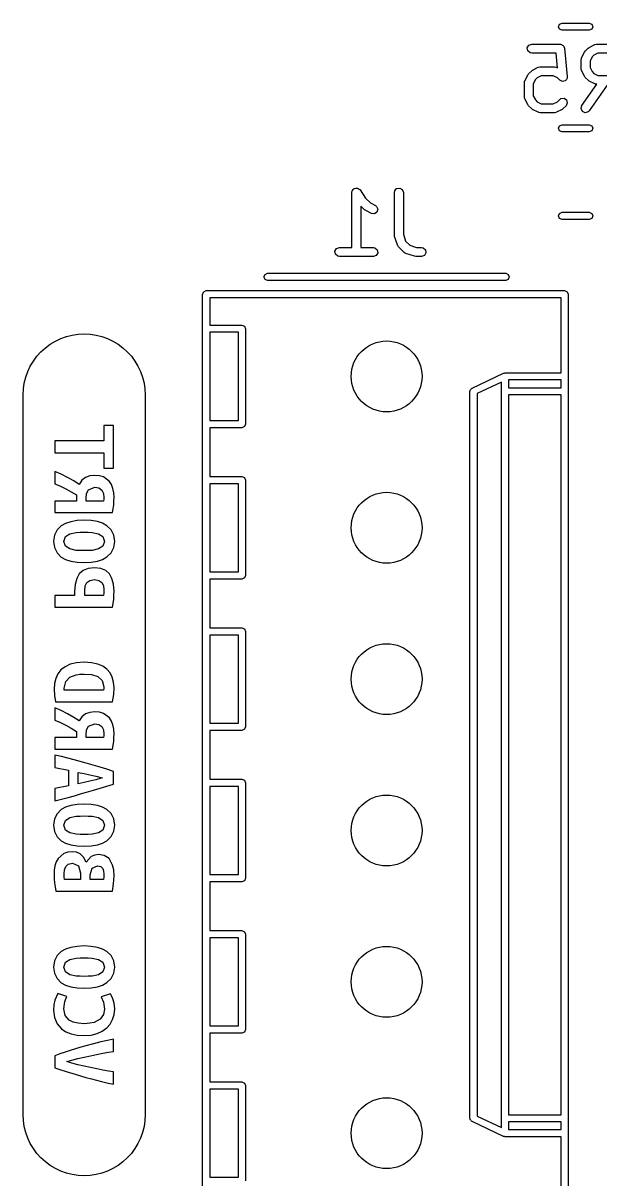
# Model space of a CAD drawing. Extents: x 84 to 124, y -233 to -38.
# Drawn here: x 85.97 to 95.66, y -125.87 to -106.48 of the extents above; entities that cross this region are included whole.
import ezdxf

# ---------------------------------------------------------------- set-up
doc = ezdxf.new("R2010")
doc.units = 0
doc.layers.add('BLACK', color=7, linetype='CONTINUOUS')

msp = doc.modelspace()

# ---------------------------------------------------------------- linework, layer by layer
at = {"layer": 'BLACK', "linetype": 'CONTINUOUS'}
for p, q in [((94.9805, -106.494), (95.0229, -106.476)), ((95.0229, -106.476), (95.4771, -106.476)), ((95.4771, -106.476), (95.5195, -106.494)), ((94.9629, -106.536), (94.9805, -106.494)), ((94.9805, -106.578), (94.9629, -106.536)), ((95.0229, -106.596), (94.9805, -106.578)), ((95.4771, -106.596), (95.0229, -106.596)), ((95.5195, -106.578), (95.4771, -106.596)), ((95.5195, -106.494), (95.5371, -106.536)), ((95.5371, -106.536), (95.5195, -106.578)), ((94.438, -106.891), (94.4637, -106.847)), ((94.4637, -106.847), (94.5119, -106.829)), ((94.5119, -106.829), (94.9881, -106.829)), ((94.9881, -106.829), (94.992, -106.83)), ((94.992, -106.83), (94.9937, -106.83)), ((94.9937, -106.83), (94.9965, -106.831)), ((94.9965, -106.831), (95.0137, -106.834)), ((95.0137, -106.834), (95.0259, -106.844)), ((95.0259, -106.844), (95.0405, -106.851)), ((95.0405, -106.851), (95.045, -106.86)), ((95.045, -106.86), (95.053, -106.867)), ((95.053, -106.867), (95.0558, -106.883)), ((95.4784, -106.885), (95.5736, -106.837)), ((95.5736, -106.837), (95.5986, -106.83)), ((95.5986, -106.83), (95.6029, -106.831)), ((95.6029, -106.831), (95.6071, -106.829)), ((95.6071, -106.829), (95.9881, -106.829)), ((94.447, -106.942), (94.438, -106.891)), ((94.4863, -106.975), (94.447, -106.942)), ((94.5119, -106.979), (94.4863, -106.975)), ((94.9202, -106.979), (94.5119, -106.979)), ((94.945, -107.228), (94.9202, -106.979)), ((95.0558, -106.883), (95.0627, -106.897)), ((95.0627, -106.897), (95.1103, -107.373)), ((95.3491, -107.066), (95.3496, -107.061)), ((95.3496, -107.061), (95.3972, -106.966)), ((95.3972, -106.966), (95.4106, -106.948)), ((95.4106, -106.948), (95.4113, -106.947)), ((95.4113, -106.947), (95.4589, -106.899)), ((95.4589, -106.899), (95.4772, -106.886)), ((95.4772, -106.886), (95.4784, -106.885)), ((95.5259, -107.044), (95.4917, -107.113)), ((95.5563, -107.014), (95.5259, -107.044)), ((95.6248, -106.979), (95.5563, -107.014)), ((95.9131, -106.979), (95.6248, -106.979)), ((94.526, -107.266), (94.6212, -107.218)), ((94.6212, -107.218), (94.6462, -107.211)), ((94.6462, -107.211), (94.6505, -107.212)), ((94.6505, -107.212), (94.6548, -107.21)), ((94.6548, -107.21), (94.8929, -107.21)), ((94.8929, -107.21), (94.9185, -107.215)), ((94.9185, -107.215), (94.9219, -107.218)), ((94.9219, -107.218), (94.9264, -107.218)), ((94.9264, -107.218), (94.945, -107.228)), ((95.3417, -107.095), (95.3462, -107.069)), ((95.3417, -107.238), (95.3417, -107.095)), ((95.3432, -107.242), (95.3417, -107.238)), ((95.3422, -107.246), (95.3432, -107.242)), ((95.3496, -107.271), (95.3422, -107.246)), ((95.3462, -107.069), (95.3491, -107.066)), ((95.4917, -107.113), (95.4917, -107.22)), ((95.4917, -107.22), (95.5259, -107.289)), ((94.3893, -107.476), (94.3938, -107.45)), ((94.3938, -107.45), (94.3967, -107.447)), ((94.3967, -107.447), (94.3972, -107.442)), ((94.3972, -107.442), (94.4448, -107.347)), ((94.4448, -107.347), (94.4582, -107.329)), ((94.4582, -107.329), (94.4589, -107.328)), ((94.4589, -107.328), (94.5065, -107.28)), ((94.5065, -107.28), (94.5249, -107.267)), ((94.5249, -107.267), (94.526, -107.266)), ((94.5735, -107.425), (94.5393, -107.494)), ((94.6039, -107.395), (94.5735, -107.425)), ((94.6725, -107.36), (94.6039, -107.395)), ((94.8752, -107.36), (94.6725, -107.36)), ((94.9437, -107.395), (94.8752, -107.36)), ((94.9827, -107.434), (94.9437, -107.395)), ((94.9831, -107.434), (94.9827, -107.434)), ((94.9833, -107.434), (94.9831, -107.434)), ((95.0064, -107.445), (94.9833, -107.434)), ((95.0292, -107.455), (95.0064, -107.445)), ((95.0544, -107.449), (95.0301, -107.455)), ((95.0787, -107.442), (95.0544, -107.449)), ((95.079, -107.442), (95.0787, -107.442)), ((95.0795, -107.441), (95.079, -107.442)), ((95.0937, -107.421), (95.0795, -107.441)), ((95.1082, -107.4), (95.0937, -107.421)), ((95.1084, -107.399), (95.1081, -107.399)), ((95.1081, -107.399), (95.1082, -107.4)), ((95.1103, -107.373), (95.1084, -107.399)), ((95.3972, -107.366), (95.3496, -107.271)), ((95.3984, -107.368), (95.3972, -107.366)), ((95.4113, -107.386), (95.3984, -107.368)), ((95.4589, -107.434), (95.4113, -107.386)), ((95.4604, -107.434), (95.4589, -107.434)), ((95.4784, -107.448), (95.4604, -107.434)), ((95.5736, -107.495), (95.4784, -107.448)), ((95.5259, -107.289), (95.5563, -107.319)), ((95.5563, -107.319), (95.6248, -107.353)), ((95.6248, -107.353), (95.9131, -107.353)), ((94.3893, -107.714), (94.3893, -107.476)), ((94.5393, -107.494), (94.5393, -107.696)), ((95.0297, -107.455), (95.0292, -107.455)), ((95.0301, -107.455), (95.0297, -107.455)), ((95.3552, -107.861), (95.6061, -107.503)), ((95.789, -107.503), (95.4781, -107.947)), ((95.5781, -107.496), (95.5736, -107.495)), ((95.5815, -107.499), (95.5781, -107.496)), ((95.6061, -107.503), (95.5815, -107.499)), ((94.3908, -107.718), (94.3893, -107.714)), ((94.3898, -107.722), (94.3908, -107.718)), ((94.3972, -107.747), (94.3898, -107.722)), ((94.4448, -107.843), (94.3972, -107.747)), ((94.5393, -107.696), (94.5735, -107.765)), ((94.5735, -107.765), (94.6039, -107.795)), ((94.6039, -107.795), (94.6725, -107.829)), ((94.6725, -107.829), (94.8752, -107.829)), ((94.8752, -107.829), (94.9437, -107.795)), ((94.9437, -107.795), (94.9827, -107.756)), ((94.9827, -107.756), (95.004, -107.741)), ((95.004, -107.741), (95.0551, -107.737)), ((95.0551, -107.737), (95.0972, -107.766)), ((95.1104, -107.816), (95.0887, -107.862)), ((95.0972, -107.766), (95.1104, -107.816)), ((94.446, -107.844), (94.4448, -107.843)), ((94.4589, -107.862), (94.446, -107.844)), ((94.5065, -107.91), (94.4589, -107.862)), ((94.508, -107.91), (94.5065, -107.91)), ((94.526, -107.924), (94.508, -107.91)), ((94.6212, -107.971), (94.526, -107.924)), ((94.6257, -107.972), (94.6212, -107.971)), ((94.6291, -107.975), (94.6257, -107.972)), ((94.6548, -107.979), (94.6291, -107.975)), ((94.8929, -107.979), (94.6548, -107.979)), ((94.8971, -107.978), (94.8929, -107.979)), ((94.9014, -107.979), (94.8971, -107.978)), ((94.9264, -107.971), (94.9014, -107.979)), ((95.0216, -107.924), (94.9264, -107.971)), ((95.0228, -107.923), (95.0216, -107.924)), ((95.0411, -107.91), (95.0228, -107.923)), ((95.0887, -107.862), (95.0411, -107.91)), ((95.342, -107.911), (95.3552, -107.861)), ((95.3636, -107.957), (95.342, -107.911)), ((95.4101, -107.979), (95.3636, -107.957)), ((95.4597, -107.966), (95.4101, -107.979)), ((95.4781, -107.947), (95.4597, -107.966)), ((94.9629, -108.241), (94.9805, -108.199)), ((94.9805, -108.199), (95.0229, -108.181)), ((95.0229, -108.181), (95.4771, -108.181)), ((95.4771, -108.181), (95.5195, -108.199)), ((95.5195, -108.199), (95.5371, -108.241)), ((94.9805, -108.283), (94.9629, -108.241)), ((95.0229, -108.301), (94.9805, -108.283)), ((95.4771, -108.301), (95.0229, -108.301)), ((95.5195, -108.283), (95.4771, -108.301)), ((95.5371, -108.241), (95.5195, -108.283)), ((91.492, -109.317), (91.4966, -109.292)), ((91.492, -110.242), (91.492, -109.317)), ((91.4966, -109.292), (91.4993, -109.288)), ((91.4993, -109.288), (91.4998, -109.284)), ((91.4998, -109.284), (91.5156, -109.269)), ((91.5156, -109.269), (91.5295, -109.252)), ((91.5295, -109.252), (91.5338, -109.252)), ((91.5338, -109.252), (91.5369, -109.249)), ((91.5369, -109.249), (91.5586, -109.247)), ((91.5586, -109.247), (91.5801, -109.244)), ((91.5801, -109.244), (91.5838, -109.246)), ((91.5838, -109.246), (91.5881, -109.245)), ((91.5881, -109.245), (91.6056, -109.258)), ((91.6056, -109.258), (91.6245, -109.269)), ((91.6245, -109.269), (91.626, -109.273)), ((91.626, -109.273), (91.6295, -109.276)), ((91.6295, -109.276), (91.7206, -109.412)), ((92.2063, -109.317), (92.2109, -109.292)), ((92.2063, -110.032), (92.2063, -109.317)), ((92.2109, -109.292), (92.2438, -109.252)), ((92.2438, -109.252), (92.2944, -109.244)), ((92.2944, -109.244), (92.3388, -109.269)), ((92.3388, -109.269), (92.3563, -109.317)), ((92.3563, -109.317), (92.3563, -110.019)), ((91.7045, -109.609), (91.642, -109.546)), ((91.642, -109.546), (91.642, -110.242)), ((91.7206, -109.412), (91.8019, -109.494)), ((91.8019, -109.494), (91.8863, -109.536)), ((91.8863, -109.536), (91.9072, -109.552)), ((91.9072, -109.552), (91.9276, -109.599)), ((91.706, -109.609), (91.7045, -109.609)), ((91.724, -109.623), (91.706, -109.609)), ((91.8192, -109.67), (91.724, -109.623)), ((91.8702, -109.676), (91.8192, -109.67)), ((91.913, -109.648), (91.8702, -109.676)), ((91.9276, -109.599), (91.913, -109.648)), ((94.9629, -109.711), (94.9805, -109.669)), ((94.9805, -109.753), (94.9629, -109.711)), ((94.9805, -109.669), (95.0229, -109.651)), ((95.0229, -109.771), (94.9805, -109.753)), ((95.0229, -109.651), (95.4771, -109.651)), ((95.4771, -109.771), (95.0229, -109.771)), ((95.4771, -109.651), (95.5195, -109.669)), ((95.5195, -109.753), (95.4771, -109.771)), ((95.5195, -109.669), (95.5371, -109.711)), ((95.5371, -109.711), (95.5195, -109.753)), ((92.2069, -110.033), (92.2063, -110.032)), ((92.2102, -110.055), (92.2069, -110.033)), ((92.2578, -110.198), (92.2102, -110.055)), ((92.3563, -110.019), (92.3945, -110.134)), ((92.3945, -110.134), (92.4647, -110.204)), ((91.2075, -110.304), (91.2331, -110.26)), ((91.2164, -110.355), (91.2075, -110.304)), ((91.2557, -110.388), (91.2164, -110.355)), ((91.2331, -110.26), (91.2813, -110.242)), ((91.2813, -110.242), (91.492, -110.242)), ((91.642, -110.242), (91.8528, -110.242)), ((91.8528, -110.242), (91.8784, -110.247)), ((91.8784, -110.247), (91.9177, -110.28)), ((91.9266, -110.33), (91.901, -110.375)), ((91.9177, -110.28), (91.9266, -110.33)), ((92.2606, -110.202), (92.2578, -110.198)), ((92.261, -110.206), (92.2606, -110.202)), ((92.2759, -110.228), (92.261, -110.206)), ((92.3712, -110.323), (92.2759, -110.228)), ((92.3752, -110.325), (92.3712, -110.323)), ((92.3776, -110.329), (92.3752, -110.325)), ((92.4005, -110.341), (92.3776, -110.329)), ((92.5433, -110.389), (92.4005, -110.341)), ((92.4647, -110.204), (92.5792, -110.242)), ((92.5792, -110.242), (92.6623, -110.242)), ((92.6623, -110.242), (92.6879, -110.247)), ((92.6879, -110.247), (92.7272, -110.28)), ((92.7361, -110.33), (92.7105, -110.375)), ((92.7272, -110.28), (92.7361, -110.33)), ((91.2813, -110.392), (91.2557, -110.388)), ((91.8528, -110.392), (91.2813, -110.392)), ((91.901, -110.375), (91.8528, -110.392)), ((92.545, -110.388), (92.5433, -110.389)), ((92.567, -110.392), (92.545, -110.388)), ((92.6623, -110.392), (92.567, -110.392)), ((92.7105, -110.375), (92.6623, -110.392)), ((90.015, -110.735), (90.0326, -110.693)), ((90.0326, -110.777), (90.015, -110.735)), ((90.0326, -110.693), (90.075, -110.675)), ((90.075, -110.675), (94.075, -110.675)), ((94.075, -110.675), (94.1174, -110.693)), ((94.1174, -110.693), (94.135, -110.735)), ((94.135, -110.735), (94.1174, -110.777)), ((90.075, -110.795), (90.0326, -110.777)), ((94.075, -110.795), (90.075, -110.795)), ((94.1174, -110.777), (94.075, -110.795)), ((88.985, -111.025), (89.0026, -110.983)), ((88.985, -126.485), (88.985, -111.025)), ((89.0026, -110.983), (89.045, -110.965)), ((89.045, -110.965), (95.065, -110.965)), ((95.005, -111.085), (89.105, -111.085)), ((89.105, -111.085), (89.105, -111.545)), ((95.005, -112.345), (95.005, -111.085)), ((95.065, -110.965), (95.1074, -110.983)), ((95.1074, -110.983), (95.125, -111.025)), ((95.125, -111.025), (95.125, -126.485)), ((86.6973, -111.735), (86.795, -111.711)), ((86.795, -111.711), (86.8945, -111.696)), ((86.8945, -111.696), (86.995, -111.691)), ((86.995, -111.691), (87.0955, -111.696)), ((87.0955, -111.696), (87.195, -111.711)), ((87.195, -111.711), (87.2927, -111.735)), ((89.105, -111.545), (89.645, -111.545)), ((89.105, -111.665), (89.105, -113.145)), ((89.585, -111.665), (89.105, -111.665)), ((89.585, -113.145), (89.585, -111.665)), ((89.645, -111.545), (89.6874, -111.563)), ((89.6874, -111.563), (89.705, -111.605)), ((89.705, -111.605), (89.705, -113.205)), ((86.3445, -111.924), (86.4253, -111.864)), ((86.4253, -111.864), (86.5116, -111.812)), ((86.5116, -111.812), (86.6026, -111.769)), ((86.6026, -111.769), (86.6973, -111.735)), ((87.2927, -111.735), (87.3874, -111.769)), ((87.3874, -111.769), (87.4784, -111.812)), ((87.4784, -111.812), (87.5647, -111.864)), ((87.5647, -111.864), (87.6455, -111.924)), ((86.1424, -112.147), (86.2024, -112.066)), ((86.2024, -112.066), (86.2699, -111.991)), ((86.2699, -111.991), (86.3445, -111.924)), ((87.6455, -111.924), (87.7201, -111.991)), ((87.7201, -111.991), (87.7876, -112.066)), ((87.7876, -112.066), (87.8476, -112.147)), ((86.0477, -112.324), (86.0907, -112.233)), ((86.0907, -112.233), (86.1424, -112.147)), ((87.8476, -112.147), (87.8993, -112.233)), ((87.8993, -112.233), (87.9423, -112.324)), ((85.9893, -112.516), (86.0138, -112.419)), ((86.0138, -112.419), (86.0477, -112.324)), ((87.9423, -112.324), (87.9762, -112.419)), ((87.9762, -112.419), (88.0007, -112.516)), ((93.5094, -112.601), (94.0394, -112.351)), ((94.0394, -112.351), (94.0527, -112.35)), ((94.0527, -112.35), (94.065, -112.345)), ((94.065, -112.345), (95.005, -112.345)), ((94.125, -112.465), (94.125, -112.595)), ((95.005, -112.465), (94.125, -112.465)), ((95.005, -112.595), (95.005, -112.465)), ((85.9696, -112.716), (85.9745, -112.616)), ((85.9745, -112.616), (85.9893, -112.516)), ((88.0007, -112.516), (88.0155, -112.616)), ((88.0155, -112.616), (88.0204, -112.716)), ((93.475, -112.655), (93.479, -112.645)), ((93.475, -124.855), (93.475, -112.655)), ((93.4785, -112.635), (93.4875, -112.625)), ((93.479, -112.645), (93.4785, -112.635)), ((93.4875, -112.625), (93.4926, -112.613)), ((93.4926, -112.613), (93.5023, -112.609)), ((93.5023, -112.609), (93.5094, -112.601)), ((94.005, -112.5), (93.595, -112.693)), ((94.005, -125.01), (94.005, -112.5)), ((94.125, -112.595), (95.005, -112.595)), ((85.9696, -124.794), (85.9696, -112.716)), ((88.0204, -112.716), (88.0204, -124.794)), ((93.595, -112.693), (93.595, -124.817)), ((94.125, -112.715), (94.125, -124.795)), ((95.005, -112.715), (94.125, -112.715)), ((95.005, -124.795), (95.005, -112.715)), ((87.4855, -113.229), (87.3236, -113.229)), ((87.3236, -113.229), (87.3236, -113.488)), ((87.4855, -113.943), (87.4855, -113.229)), ((89.105, -113.145), (89.585, -113.145)), ((89.645, -113.265), (89.105, -113.265)), ((89.105, -113.265), (89.105, -114.085)), ((89.6874, -113.247), (89.645, -113.265)), ((89.705, -113.205), (89.6874, -113.247)), ((86.5029, -113.488), (86.5029, -113.685)), ((87.3236, -113.488), (86.5029, -113.488)), ((86.5029, -113.685), (87.3236, -113.685)), ((87.3236, -113.685), (87.3236, -113.943)), ((86.6069, -114.046), (86.5029, -114)), ((86.5029, -114), (86.5029, -114.205)), ((87.3236, -113.943), (87.4855, -113.943)), ((86.5029, -114.205), (86.5963, -114.245)), ((86.7164, -114.1), (86.6069, -114.046)), ((86.8212, -114.159), (86.7164, -114.1)), ((86.9124, -114.216), (86.8212, -114.159)), ((86.9573, -114.147), (86.9124, -114.216)), ((87.0188, -114.1), (86.9573, -114.147)), ((87.0926, -114.074), (87.0188, -114.1)), ((87.1744, -114.066), (87.0926, -114.074)), ((87.2516, -114.072), (87.1744, -114.066)), ((87.3181, -114.092), (87.2516, -114.072)), ((87.4189, -114.167), (87.3181, -114.092)), ((87.4534, -114.221), (87.4189, -114.167)), ((87.4776, -114.285), (87.4534, -114.221)), ((89.105, -114.085), (89.645, -114.085)), ((89.105, -114.205), (89.105, -115.685)), ((89.585, -114.205), (89.105, -114.205)), ((89.585, -115.685), (89.585, -114.205)), ((89.645, -114.085), (89.6874, -114.103)), ((89.6874, -114.103), (89.705, -114.145)), ((89.705, -114.145), (89.705, -115.745)), ((86.5963, -114.245), (86.6862, -114.29)), ((86.6862, -114.29), (86.7749, -114.34)), ((86.7749, -114.34), (86.8648, -114.394)), ((86.8648, -114.394), (86.8648, -114.496)), ((87.0267, -114.453), (87.0365, -114.367)), ((87.0365, -114.367), (87.0656, -114.308)), ((87.0656, -114.308), (87.176, -114.264)), ((87.176, -114.264), (87.2434, -114.276)), ((87.2434, -114.276), (87.2903, -114.312)), ((87.2903, -114.312), (87.3177, -114.367)), ((87.3177, -114.367), (87.3268, -114.437)), ((87.4919, -114.357), (87.4776, -114.285)), ((87.4967, -114.437), (87.4919, -114.357)), ((86.8648, -114.496), (86.5029, -114.496)), ((86.5029, -114.496), (86.5029, -114.691)), ((87.0267, -114.496), (87.0267, -114.453)), ((87.322, -114.496), (87.0267, -114.496)), ((87.326, -114.464), (87.322, -114.496)), ((87.3268, -114.437), (87.326, -114.464)), ((87.4832, -114.628), (87.4911, -114.559)), ((87.4911, -114.559), (87.4951, -114.493)), ((87.4951, -114.493), (87.4967, -114.437)), ((86.5029, -114.691), (87.4712, -114.691)), ((86.995, -114.82), (86.8758, -114.825)), ((87.1142, -114.825), (86.995, -114.82)), ((87.4712, -114.691), (87.4832, -114.628)), ((86.5397, -114.982), (86.4966, -115.068)), ((86.6116, -114.912), (86.5397, -114.982)), ((86.6841, -114.871), (86.6116, -114.912)), ((86.7722, -114.843), (86.6841, -114.871)), ((86.8758, -114.825), (86.7722, -114.843)), ((87.2178, -114.842), (87.1142, -114.825)), ((87.3059, -114.87), (87.2178, -114.842)), ((87.3784, -114.91), (87.3059, -114.87)), ((87.4503, -114.98), (87.3784, -114.91)), ((87.4934, -115.067), (87.4503, -114.98)), ((86.4966, -115.068), (86.4822, -115.172)), ((86.4822, -115.172), (86.4966, -115.278)), ((86.6521, -115.174), (86.6791, -115.093)), ((86.6791, -115.255), (86.6521, -115.174)), ((86.6791, -115.093), (86.7529, -115.046)), ((86.7529, -115.046), (86.8616, -115.024)), ((86.8616, -115.024), (86.9259, -115.019)), ((86.9259, -115.019), (86.995, -115.018)), ((86.995, -115.018), (87.0643, -115.019)), ((87.0643, -115.019), (87.1291, -115.024)), ((87.1291, -115.024), (87.2379, -115.046)), ((87.2379, -115.046), (87.3109, -115.093)), ((87.3109, -115.093), (87.3379, -115.174)), ((87.3379, -115.174), (87.3109, -115.255)), ((87.5078, -115.174), (87.4934, -115.067)), ((87.4934, -115.277), (87.5078, -115.174)), ((86.4966, -115.278), (86.5397, -115.366)), ((86.5397, -115.366), (86.6116, -115.436)), ((86.7521, -115.301), (86.6791, -115.255)), ((86.8609, -115.324), (86.7521, -115.301)), ((86.9257, -115.328), (86.8609, -115.324)), ((86.995, -115.329), (86.9257, -115.328)), ((87.0641, -115.328), (86.995, -115.329)), ((87.1283, -115.324), (87.0641, -115.328)), ((87.2371, -115.301), (87.1283, -115.324)), ((87.3109, -115.255), (87.2371, -115.301)), ((87.3784, -115.434), (87.4503, -115.363)), ((87.4503, -115.363), (87.4934, -115.277)), ((86.6116, -115.436), (86.6841, -115.476)), ((86.6841, -115.476), (86.7722, -115.505)), ((86.7722, -115.505), (86.8758, -115.522)), ((86.8758, -115.522), (86.995, -115.528)), ((86.995, -115.528), (87.1142, -115.522)), ((87.1142, -115.522), (87.2178, -115.504)), ((87.2178, -115.504), (87.3059, -115.475)), ((87.3059, -115.475), (87.3784, -115.434)), ((86.9132, -115.719), (86.8696, -115.798)), ((86.9765, -115.661), (86.9132, -115.719)), ((87.0614, -115.626), (86.9765, -115.661)), ((87.168, -115.615), (87.0614, -115.626)), ((87.2736, -115.626), (87.168, -115.615)), ((87.3575, -115.661), (87.2736, -115.626)), ((87.4197, -115.718), (87.3575, -115.661)), ((87.4624, -115.796), (87.4197, -115.718)), ((89.105, -115.685), (89.585, -115.685)), ((89.6874, -115.787), (89.645, -115.805)), ((89.705, -115.745), (89.6874, -115.787)), ((86.8434, -115.896), (86.8347, -116.013)), ((86.8696, -115.798), (86.8434, -115.896)), ((87.0045, -116.004), (87.0139, -115.922)), ((87.0139, -115.922), (87.0418, -115.863)), ((87.0418, -115.863), (87.0924, -115.827)), ((87.0924, -115.827), (87.1696, -115.815)), ((87.1696, -115.815), (87.2428, -115.827)), ((87.2428, -115.827), (87.2911, -115.862)), ((87.2911, -115.862), (87.3179, -115.916)), ((87.3179, -115.916), (87.3268, -115.986)), ((87.4881, -115.893), (87.4624, -115.796)), ((87.4967, -116.009), (87.4881, -115.893)), ((89.645, -115.805), (89.105, -115.805)), ((89.105, -115.805), (89.105, -116.625)), ((86.8347, -116.083), (86.5029, -116.083)), ((86.5029, -116.083), (86.5029, -116.278)), ((86.8347, -116.013), (86.8347, -116.083)), ((87.0045, -116.083), (87.0045, -116.004)), ((87.322, -116.083), (87.0045, -116.083)), ((87.326, -116.035), (87.322, -116.083)), ((87.3268, -115.986), (87.326, -116.035)), ((87.4839, -116.214), (87.4911, -116.142)), ((87.4911, -116.142), (87.4951, -116.071)), ((87.4951, -116.071), (87.4967, -116.009)), ((86.5029, -116.278), (87.4728, -116.278)), ((87.4728, -116.278), (87.4839, -116.214)), ((89.105, -116.625), (89.645, -116.625)), ((89.105, -116.745), (89.105, -118.225)), ((89.585, -116.745), (89.105, -116.745)), ((89.585, -118.225), (89.585, -116.745)), ((89.645, -116.625), (89.6874, -116.643)), ((89.6874, -116.643), (89.705, -116.685)), ((89.705, -116.685), (89.705, -118.285)), ((86.6061, -117.329), (86.5539, -117.396)), ((86.6753, -117.276), (86.6061, -117.329)), ((86.7624, -117.235), (86.6753, -117.276)), ((86.8686, -117.209), (86.7624, -117.235)), ((86.995, -117.201), (86.8686, -117.209)), ((87.1186, -117.209), (86.995, -117.201)), ((87.2228, -117.232), (87.1186, -117.209)), ((87.3089, -117.269), (87.2228, -117.232)), ((87.3784, -117.318), (87.3089, -117.269)), ((87.4314, -117.38), (87.3784, -117.318)), ((86.518, -117.473), (86.4971, -117.561)), ((86.5539, -117.396), (86.518, -117.473)), ((86.66, -117.636), (86.6854, -117.524)), ((86.6854, -117.524), (86.7553, -117.451)), ((86.7553, -117.451), (86.8609, -117.411)), ((86.8609, -117.411), (86.925, -117.402)), ((86.925, -117.402), (86.995, -117.399)), ((86.995, -117.399), (87.1188, -117.409)), ((87.1188, -117.409), (87.2252, -117.442)), ((87.2252, -117.442), (87.299, -117.507)), ((87.299, -117.507), (87.3268, -117.614)), ((87.4681, -117.454), (87.4314, -117.38)), ((87.4895, -117.538), (87.4681, -117.454)), ((86.4971, -117.561), (86.4902, -117.656)), ((86.4902, -117.656), (86.4957, -117.759)), ((86.66, -117.653), (86.66, -117.636)), ((86.6616, -117.671), (86.66, -117.653)), ((87.322, -117.671), (86.6616, -117.671)), ((87.326, -117.642), (87.322, -117.671)), ((87.3268, -117.614), (87.326, -117.642)), ((87.4967, -117.631), (87.4895, -117.538)), ((87.4919, -117.741), (87.4967, -117.631)), ((86.4957, -117.759), (86.514, -117.866)), ((86.514, -117.866), (87.4728, -117.866)), ((87.4728, -117.866), (87.4919, -117.741)), ((86.6069, -118.014), (86.5029, -117.969)), ((86.5029, -117.969), (86.5029, -118.174)), ((86.7164, -118.069), (86.6069, -118.014)), ((86.8212, -118.128), (86.7164, -118.069)), ((86.9573, -118.116), (86.9124, -118.185)), ((87.0188, -118.069), (86.9573, -118.116)), ((87.0926, -118.043), (87.0188, -118.069)), ((87.1744, -118.034), (87.0926, -118.043)), ((87.2516, -118.041), (87.1744, -118.034)), ((87.3181, -118.06), (87.2516, -118.041)), ((87.4189, -118.136), (87.3181, -118.06)), ((86.5029, -118.174), (86.5963, -118.213)), ((86.5963, -118.213), (86.6862, -118.259)), ((86.6862, -118.259), (86.7749, -118.309)), ((86.7749, -118.309), (86.8648, -118.363)), ((86.9124, -118.185), (86.8212, -118.128)), ((87.0365, -118.336), (87.0656, -118.277)), ((87.0656, -118.277), (87.176, -118.233)), ((87.176, -118.233), (87.2434, -118.245)), ((87.2434, -118.245), (87.2903, -118.28)), ((87.2903, -118.28), (87.3177, -118.336)), ((87.4534, -118.19), (87.4189, -118.136)), ((87.4776, -118.253), (87.4534, -118.19)), ((87.4919, -118.326), (87.4776, -118.253)), ((89.105, -118.225), (89.585, -118.225)), ((89.705, -118.285), (89.6874, -118.327)), ((86.8648, -118.464), (86.5029, -118.464)), ((86.5029, -118.464), (86.5029, -118.66)), ((86.8648, -118.363), (86.8648, -118.464)), ((87.0267, -118.422), (87.0365, -118.336)), ((87.0267, -118.464), (87.0267, -118.422)), ((87.322, -118.464), (87.0267, -118.464)), ((87.3177, -118.336), (87.3268, -118.406)), ((87.326, -118.433), (87.322, -118.464)), ((87.3268, -118.406), (87.326, -118.433)), ((87.4911, -118.528), (87.4951, -118.461)), ((87.4967, -118.406), (87.4919, -118.326)), ((87.4951, -118.461), (87.4967, -118.406)), ((89.645, -118.345), (89.105, -118.345)), ((89.105, -118.345), (89.105, -119.165)), ((89.6874, -118.327), (89.645, -118.345)), ((86.5029, -118.66), (87.4712, -118.66)), ((87.4712, -118.66), (87.4832, -118.597)), ((87.4832, -118.597), (87.4911, -118.528)), ((86.6143, -118.786), (86.5029, -118.76)), ((86.5029, -118.76), (86.5029, -118.969)), ((86.7225, -118.812), (86.6143, -118.786)), ((86.8274, -118.839), (86.7225, -118.812)), ((86.9291, -118.866), (86.8274, -118.839)), ((87.0275, -118.894), (86.9291, -118.866)), ((87.147, -118.928), (87.0275, -118.894)), ((86.5029, -118.969), (86.7299, -119.015)), ((86.7299, -119.015), (86.7299, -119.277)), ((86.8918, -119.241), (86.8918, -119.049)), ((86.8918, -119.049), (86.9934, -119.068)), ((86.9934, -119.068), (87.091, -119.089)), ((87.2631, -118.963), (87.147, -118.928)), ((87.376, -118.998), (87.2631, -118.963)), ((87.4855, -119.033), (87.376, -118.998)), ((87.4855, -119.246), (87.4855, -119.033)), ((86.7299, -119.277), (86.5029, -119.322)), ((86.9934, -119.221), (86.8918, -119.241)), ((87.091, -119.199), (86.9934, -119.221)), ((87.091, -119.089), (87.1895, -119.115)), ((87.1895, -119.173), (87.091, -119.199)), ((87.1895, -119.115), (87.295, -119.144)), ((87.295, -119.144), (87.1895, -119.173)), ((87.2651, -119.313), (87.3768, -119.279)), ((87.3768, -119.279), (87.4855, -119.246)), ((89.105, -119.165), (89.645, -119.165)), ((89.645, -119.165), (89.6874, -119.183)), ((89.6874, -119.183), (89.705, -119.225)), ((89.705, -119.225), (89.705, -120.825)), ((86.5029, -119.322), (86.5029, -119.525)), ((86.617, -119.497), (86.727, -119.469)), ((86.727, -119.469), (86.8329, -119.441)), ((86.8329, -119.441), (86.9347, -119.412)), ((86.9347, -119.412), (87.0323, -119.384)), ((87.0323, -119.384), (87.1502, -119.348)), ((87.1502, -119.348), (87.2651, -119.313)), ((89.105, -119.285), (89.105, -120.765)), ((89.585, -119.285), (89.105, -119.285)), ((89.585, -120.765), (89.585, -119.285)), ((86.5029, -119.525), (86.617, -119.497)), ((86.6841, -119.634), (86.6116, -119.674)), ((86.7722, -119.605), (86.6841, -119.634)), ((86.8758, -119.588), (86.7722, -119.605)), ((86.995, -119.582), (86.8758, -119.588)), ((87.1142, -119.588), (86.995, -119.582)), ((87.2178, -119.605), (87.1142, -119.588)), ((87.3059, -119.633), (87.2178, -119.605)), ((87.3784, -119.673), (87.3059, -119.633)), ((86.4966, -119.831), (86.4822, -119.935)), ((86.5397, -119.744), (86.4966, -119.831)), ((86.6116, -119.674), (86.5397, -119.744)), ((86.6521, -119.936), (86.6791, -119.856)), ((86.6791, -119.856), (86.7529, -119.808)), ((86.7529, -119.808), (86.8616, -119.786)), ((86.8616, -119.786), (86.9259, -119.782)), ((86.9259, -119.782), (86.995, -119.781)), ((86.995, -119.781), (87.0643, -119.782)), ((87.0643, -119.782), (87.1291, -119.786)), ((87.1291, -119.786), (87.2379, -119.808)), ((87.2379, -119.808), (87.3109, -119.855)), ((87.3109, -119.855), (87.3379, -119.936)), ((87.4503, -119.742), (87.3784, -119.673)), ((87.4934, -119.83), (87.4503, -119.742)), ((87.5078, -119.936), (87.4934, -119.83)), ((86.4822, -119.935), (86.4966, -120.041)), ((86.4966, -120.041), (86.5397, -120.129)), ((86.6791, -120.017), (86.6521, -119.936)), ((86.7521, -120.064), (86.6791, -120.017)), ((87.3109, -120.017), (87.2371, -120.064)), ((87.3379, -119.936), (87.3109, -120.017)), ((87.4503, -120.126), (87.4934, -120.039)), ((87.4934, -120.039), (87.5078, -119.936)), ((86.5397, -120.129), (86.6116, -120.199)), ((86.6116, -120.199), (86.6841, -120.239)), ((86.6841, -120.239), (86.7722, -120.267)), ((86.8609, -120.086), (86.7521, -120.064)), ((86.9257, -120.09), (86.8609, -120.086)), ((86.995, -120.092), (86.9257, -120.09)), ((87.0641, -120.09), (86.995, -120.092)), ((87.1283, -120.086), (87.0641, -120.09)), ((87.2371, -120.064), (87.1283, -120.086)), ((87.2178, -120.267), (87.3059, -120.237)), ((87.3059, -120.237), (87.3784, -120.196)), ((87.3784, -120.196), (87.4503, -120.126)), ((86.6513, -120.412), (86.5561, -120.494)), ((86.7182, -120.39), (86.6513, -120.412)), ((86.7997, -120.382), (86.7182, -120.39)), ((86.7722, -120.267), (86.8758, -120.284)), ((86.8664, -120.391), (86.7997, -120.382)), ((86.9299, -120.418), (86.8664, -120.391)), ((86.8758, -120.284), (86.995, -120.29)), ((86.9855, -120.47), (86.9299, -120.418)), ((86.995, -120.29), (87.1142, -120.284)), ((87.172, -120.437), (87.1141, -120.462)), ((87.1142, -120.284), (87.2178, -120.267)), ((87.2379, -120.428), (87.172, -120.437)), ((87.33, -120.443), (87.2379, -120.428)), ((87.4133, -120.496), (87.33, -120.443)), ((86.5053, -120.616), (86.4939, -120.69)), ((86.5255, -120.55), (86.5053, -120.616)), ((86.5561, -120.494), (86.5255, -120.55)), ((86.6656, -120.687), (86.6862, -120.631)), ((86.6862, -120.631), (86.7291, -120.59)), ((86.7291, -120.59), (86.7997, -120.574)), ((86.7997, -120.574), (86.9021, -120.62)), ((86.9021, -120.62), (86.9331, -120.741)), ((87.0283, -120.554), (86.9855, -120.47)), ((87.1141, -120.462), (87.0283, -120.554)), ((87.1276, -120.657), (87.2172, -120.619)), ((87.2172, -120.619), (87.2736, -120.63)), ((87.2736, -120.63), (87.3069, -120.66)), ((87.4736, -120.606), (87.4133, -120.496)), ((87.4909, -120.686), (87.4736, -120.606)), ((86.4939, -120.69), (86.4902, -120.768)), ((86.4902, -120.768), (86.492, -120.834)), ((86.66, -120.752), (86.6656, -120.687)), ((86.6616, -120.8), (86.66, -120.752)), ((86.6664, -120.846), (86.6616, -120.8)), ((86.9331, -120.741), (86.9331, -120.846)), ((87.095, -120.77), (87.1276, -120.657)), ((87.095, -120.846), (87.095, -120.77)), ((87.3069, -120.66), (87.3228, -120.704)), ((87.3252, -120.803), (87.3204, -120.846)), ((87.3228, -120.704), (87.3268, -120.757)), ((87.3268, -120.757), (87.3252, -120.803)), ((87.4895, -120.919), (87.4967, -120.787)), ((87.4967, -120.787), (87.4909, -120.686)), ((89.105, -120.765), (89.585, -120.765)), ((89.705, -120.825), (89.6874, -120.867)), ((86.492, -120.834), (86.4973, -120.903)), ((86.4973, -120.903), (86.5062, -120.972)), ((86.5062, -120.972), (86.5187, -121.041)), ((86.9331, -120.846), (86.6664, -120.846)), ((87.3204, -120.846), (87.095, -120.846)), ((87.4728, -121.041), (87.4895, -120.919)), ((89.645, -120.885), (89.105, -120.885)), ((89.105, -120.885), (89.105, -121.705)), ((89.6874, -120.867), (89.645, -120.885)), ((86.5187, -121.041), (87.4728, -121.041)), ((89.105, -121.705), (89.645, -121.705)), ((89.645, -121.705), (89.6874, -121.723)), ((89.6874, -121.723), (89.705, -121.765)), ((89.705, -121.765), (89.705, -123.365)), ((86.7722, -121.986), (86.6841, -122.015)), ((86.8758, -121.969), (86.7722, -121.986)), ((86.995, -121.963), (86.8758, -121.969)), ((87.1142, -121.969), (86.995, -121.963)), ((87.2178, -121.986), (87.1142, -121.969)), ((87.3059, -122.014), (87.2178, -121.986)), ((89.105, -121.825), (89.105, -123.305)), ((89.585, -121.825), (89.105, -121.825)), ((89.585, -123.305), (89.585, -121.825)), ((86.5397, -122.125), (86.4966, -122.212)), ((86.6116, -122.055), (86.5397, -122.125)), ((86.6841, -122.015), (86.6116, -122.055)), ((86.6791, -122.237), (86.7529, -122.19)), ((86.7529, -122.19), (86.8616, -122.167)), ((86.8616, -122.167), (86.9259, -122.163)), ((86.9259, -122.163), (86.995, -122.162)), ((86.995, -122.162), (87.0643, -122.163)), ((87.0643, -122.163), (87.1291, -122.167)), ((87.1291, -122.167), (87.2379, -122.19)), ((87.2379, -122.19), (87.3109, -122.236)), ((87.3784, -122.054), (87.3059, -122.014)), ((87.4503, -122.123), (87.3784, -122.054)), ((87.4934, -122.211), (87.4503, -122.123)), ((86.4966, -122.212), (86.4822, -122.316)), ((86.4822, -122.316), (86.4966, -122.422)), ((86.6521, -122.317), (86.6791, -122.237)), ((86.6791, -122.398), (86.6521, -122.317)), ((87.3109, -122.236), (87.3379, -122.317)), ((87.3379, -122.317), (87.3109, -122.398)), ((87.5078, -122.317), (87.4934, -122.211)), ((87.4934, -122.42), (87.5078, -122.317)), ((86.4966, -122.422), (86.5397, -122.51)), ((86.5397, -122.51), (86.6116, -122.58)), ((86.7521, -122.445), (86.6791, -122.398)), ((86.8609, -122.467), (86.7521, -122.445)), ((86.9257, -122.472), (86.8609, -122.467)), ((86.995, -122.473), (86.9257, -122.472)), ((87.0641, -122.472), (86.995, -122.473)), ((87.1283, -122.467), (87.0641, -122.472)), ((87.2371, -122.445), (87.1283, -122.467)), ((87.3109, -122.398), (87.2371, -122.445)), ((87.3059, -122.619), (87.3784, -122.578)), ((87.3784, -122.578), (87.4503, -122.507)), ((87.4503, -122.507), (87.4934, -122.42)), ((86.5505, -122.763), (86.5037, -122.875)), ((86.7045, -122.813), (86.5505, -122.763)), ((86.6116, -122.58), (86.6841, -122.62)), ((86.6841, -122.62), (86.7722, -122.649)), ((86.7722, -122.649), (86.8758, -122.666)), ((86.8758, -122.666), (86.995, -122.671)), ((86.995, -122.671), (87.1142, -122.666)), ((87.1142, -122.666), (87.2178, -122.648)), ((87.2178, -122.648), (87.3059, -122.619)), ((87.4363, -122.765), (87.2807, -122.816)), ((87.4554, -122.798), (87.4363, -122.765)), ((86.4876, -122.951), (86.4822, -123.038)), ((86.5037, -122.875), (86.4876, -122.951)), ((86.6521, -123.019), (86.6696, -122.893)), ((86.6696, -122.893), (86.7045, -122.813)), ((87.2807, -122.816), (87.3212, -122.904)), ((87.3212, -122.904), (87.3379, -123.022)), ((87.4792, -122.851), (87.4554, -122.798)), ((87.499, -122.925), (87.4792, -122.851)), ((87.5078, -123.019), (87.499, -122.925)), ((86.4822, -123.038), (86.4971, -123.166)), ((86.6745, -123.132), (86.6521, -123.019)), ((86.7418, -123.209), (86.6745, -123.132)), ((87.3212, -123.112), (87.2657, -123.19)), ((87.3379, -123.022), (87.3212, -123.112)), ((87.4736, -123.198), (87.4992, -123.112)), ((87.4992, -123.112), (87.5078, -123.019)), ((86.4971, -123.166), (86.5415, -123.272)), ((86.5415, -123.272), (86.6156, -123.356)), ((86.8103, -123.241), (86.7418, -123.209)), ((86.8963, -123.26), (86.8103, -123.241)), ((86.9998, -123.267), (86.8963, -123.26)), ((87.0887, -123.261), (86.9998, -123.267)), ((87.1617, -123.245), (87.0887, -123.261)), ((87.2657, -123.19), (87.1617, -123.245)), ((87.3004, -123.392), (87.3736, -123.339)), ((87.3736, -123.339), (87.4316, -123.274)), ((87.4316, -123.274), (87.4736, -123.198)), ((89.105, -123.305), (89.585, -123.305)), ((86.6156, -123.356), (86.6893, -123.403)), ((86.6893, -123.403), (86.7771, -123.438)), ((86.7771, -123.438), (86.879, -123.458)), ((86.879, -123.458), (86.995, -123.465)), ((86.995, -123.465), (87.1105, -123.457)), ((87.1105, -123.457), (87.2125, -123.432)), ((87.2125, -123.432), (87.3004, -123.392)), ((87.3847, -123.548), (87.2728, -123.574)), ((87.4855, -123.527), (87.3847, -123.548)), ((87.4855, -123.732), (87.4855, -123.527)), ((89.645, -123.425), (89.105, -123.425)), ((89.105, -123.425), (89.105, -124.245)), ((89.6874, -123.407), (89.645, -123.425)), ((89.705, -123.365), (89.6874, -123.407)), ((86.7624, -123.716), (86.674, -123.745)), ((86.8513, -123.688), (86.7624, -123.716)), ((86.9392, -123.662), (86.8513, -123.688)), ((87.026, -123.637), (86.9392, -123.662)), ((87.1524, -123.604), (87.026, -123.637)), ((87.2728, -123.574), (87.1524, -123.604)), ((87.403, -123.746), (87.4855, -123.732)), ((86.5875, -123.774), (86.5029, -123.805)), ((86.5029, -123.805), (86.5029, -124.006)), ((86.674, -123.745), (86.5875, -123.774)), ((86.7029, -123.903), (86.7896, -123.878)), ((86.7908, -123.929), (86.7029, -123.903)), ((86.7896, -123.878), (86.8878, -123.852)), ((86.8894, -123.955), (86.7908, -123.929)), ((86.8878, -123.852), (86.9926, -123.828)), ((86.9926, -123.828), (87.099, -123.805)), ((87.099, -123.805), (87.2047, -123.783)), ((87.2047, -123.783), (87.3077, -123.764)), ((87.3077, -123.764), (87.403, -123.746)), ((86.5029, -124.006), (86.6196, -124.046)), ((86.6196, -124.046), (86.7505, -124.087)), ((86.7505, -124.087), (86.8425, -124.115)), ((86.8425, -124.115), (86.9343, -124.142)), ((86.9942, -123.98), (86.8894, -123.955)), ((87.1006, -124.004), (86.9942, -123.98)), ((87.2061, -124.026), (87.1006, -124.004)), ((87.3085, -124.046), (87.2061, -124.026)), ((87.4032, -124.063), (87.3085, -124.046)), ((87.4855, -124.075), (87.4032, -124.063)), ((87.4855, -124.281), (87.4855, -124.075)), ((86.9343, -124.142), (87.026, -124.168)), ((87.026, -124.168), (87.1158, -124.193)), ((87.1158, -124.193), (87.2023, -124.216)), ((87.2023, -124.216), (87.2855, -124.237)), ((87.2855, -124.237), (87.3966, -124.263)), ((87.3966, -124.263), (87.4855, -124.281)), ((89.105, -124.245), (89.645, -124.245)), ((89.645, -124.245), (89.6874, -124.263)), ((89.6874, -124.263), (89.705, -124.305)), ((89.705, -124.305), (89.705, -125.905)), ((89.105, -124.365), (89.105, -125.845)), ((89.585, -124.365), (89.105, -124.365)), ((89.585, -125.845), (89.585, -124.365)), ((85.9745, -124.894), (85.9696, -124.794)), ((85.9893, -124.994), (85.9745, -124.894)), ((88.0155, -124.894), (88.0007, -124.994)), ((88.0204, -124.794), (88.0155, -124.894)), ((93.479, -124.865), (93.475, -124.855)), ((93.4785, -124.875), (93.479, -124.865)), ((93.4875, -124.885), (93.4785, -124.875)), ((93.4926, -124.897), (93.4875, -124.885)), ((93.5023, -124.901), (93.4926, -124.897)), ((93.5094, -124.909), (93.5023, -124.901)), ((93.595, -124.817), (94.005, -125.01)), ((94.125, -124.795), (95.005, -124.795)), ((86.0138, -125.091), (85.9893, -124.994)), ((86.0477, -125.186), (86.0138, -125.091)), ((87.9762, -125.091), (87.9423, -125.186)), ((88.0007, -124.994), (87.9762, -125.091)), ((94.0394, -125.159), (93.5094, -124.909)), ((94.125, -124.915), (94.125, -125.045)), ((95.005, -124.915), (94.125, -124.915)), ((94.125, -125.045), (95.005, -125.045)), ((95.005, -125.045), (95.005, -124.915)), ((86.0907, -125.277), (86.0477, -125.186)), ((86.1424, -125.363), (86.0907, -125.277)), ((87.8993, -125.277), (87.8476, -125.363)), ((87.9423, -125.186), (87.8993, -125.277)), ((94.0527, -125.16), (94.0394, -125.159)), ((94.065, -125.165), (94.0527, -125.16)), ((95.005, -125.165), (94.065, -125.165)), ((95.005, -126.425), (95.005, -125.165)), ((86.2024, -125.444), (86.1424, -125.363)), ((86.2699, -125.519), (86.2024, -125.444)), ((87.7876, -125.444), (87.7201, -125.519)), ((87.8476, -125.363), (87.7876, -125.444)), ((86.3445, -125.586), (86.2699, -125.519)), ((86.4253, -125.646), (86.3445, -125.586)), ((86.5116, -125.698), (86.4253, -125.646)), ((87.5647, -125.646), (87.4784, -125.698)), ((87.6455, -125.586), (87.5647, -125.646)), ((87.7201, -125.519), (87.6455, -125.586)), ((86.6026, -125.741), (86.5116, -125.698)), ((86.6973, -125.775), (86.6026, -125.741)), ((86.795, -125.799), (86.6973, -125.775)), ((86.8945, -125.814), (86.795, -125.799)), ((86.995, -125.819), (86.8945, -125.814)), ((87.0955, -125.814), (86.995, -125.819)), ((87.195, -125.799), (87.0955, -125.814)), ((87.2927, -125.775), (87.195, -125.799)), ((87.3874, -125.741), (87.2927, -125.775)), ((87.4784, -125.698), (87.3874, -125.741)), ((89.105, -125.845), (89.585, -125.845))]:
    msp.add_line(p, q, dxfattribs=at)
at = {"layer": 'BLACK'}
for centre in [(92.075, -112.405), (92.075, -114.945), (92.075, -117.485), (92.075, -120.025), (92.075, -122.565), (92.075, -125.105)]:
    msp.add_circle(centre, 0.595, dxfattribs=at)

doc.saveas('drawing.dxf')
